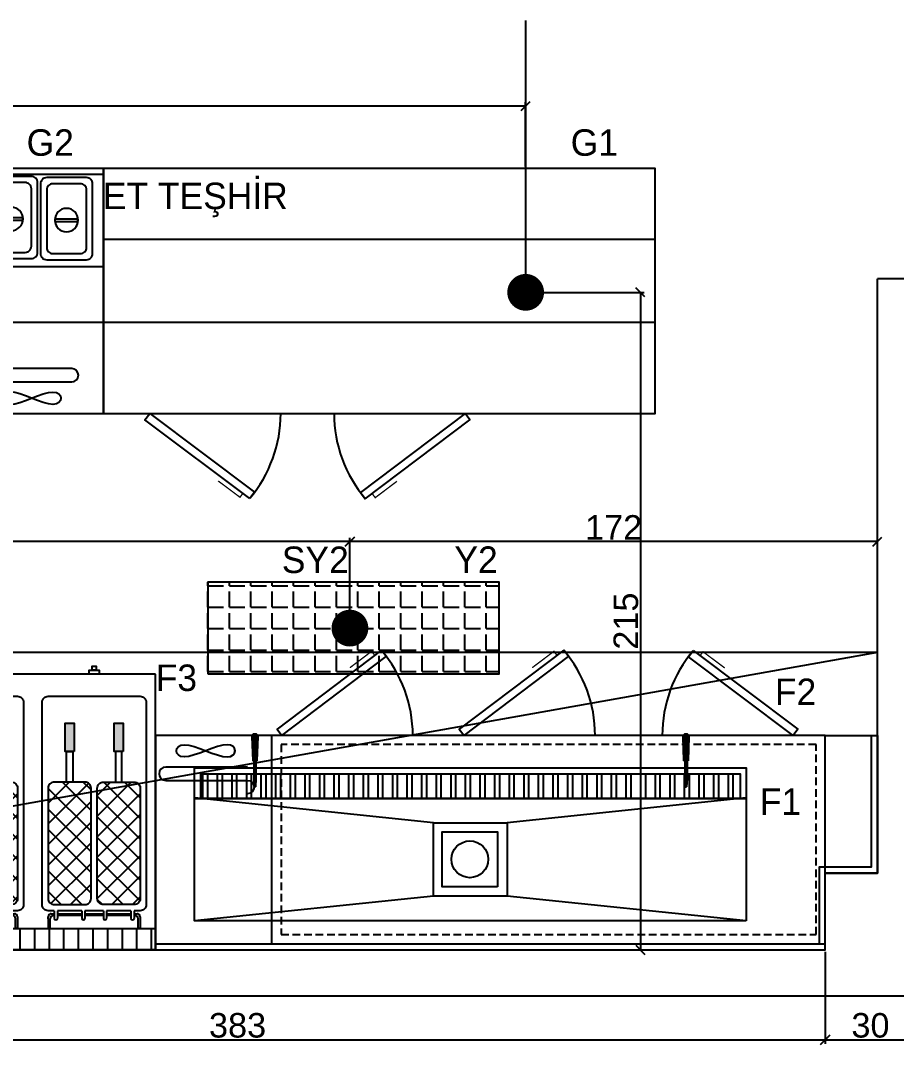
# Model space of a CAD drawing. Header units: millimetres. Extents: x 63882 to 85892, y -58394 to -53173.
# Drawn here: x 73948.5 to 74234.3, y -55404.8 to -55070.7 of the extents above; entities that cross this region are included whole.
import ezdxf
from ezdxf.enums import TextEntityAlignment as Align

# ---------------------------------------------------------------- set-up
doc = ezdxf.new("R2010")
doc.units = ezdxf.units.MM
doc.header["$LTSCALE"] = 5
doc.linetypes.add('DASHED', pattern=[0.75, 0.5, -0.25])
for name, color, linetype in [('002 Çizgi', 7, 'Continuous'), ('S2000-002 Çizgi', 7, 'Continuous'), ('SIH', 4, 'Continuous'), ('SU', 152, 'Continuous')]:
    doc.layers.add(name, color=color, linetype=linetype)
doc.styles.get("Standard").update_dxf_attribs({"font": 'arial.ttf'})
doc.styles.add('TAKSİM', font='GOTHIC.TTF', dxfattribs={"height": 20})
doc.dimstyles.new('OLCU50', dxfattribs={"dimtxt": 8, "dimasz": 3, "dimexe": 1.25, "dimexo": 0.625, "dimtad": 1, "dimdec": 0, "dimtxsty": 'Standard', "dimblk": 'OBLIQUE', "dimcen": 2.5, "dimclrd": 256, "dimclre": 251, "dimclrt": 25, "dimadec": 0, "dimazin": 0, "dimtfac": 1, "dimtdec": 0, "dimtmove": 0, "dimatfit": 3, "dimldrblk": 'OBLIQUE', "dimfxl": 1, "dimarcsym": 0})
pattern_1 = [(45, (-3503.4763, -4976.5224), (-3.367596, 3.367596), []), (135, (-3503.4763, -4976.5224), (-3.367596, -3.367596), [])]
pattern_2 = [(45, (-3543.4763, -4976.5224), (-3.367596, 3.367596), []), (135, (-3543.4763, -4976.5224), (-3.367596, -3.367596), [])]

# ---------------------------------------------------------------- blocks, each defined once
blk = doc.blocks.new('A$C3BAA747B')
at = {"layer": 'S2000-002 Çizgi'}
h = blk.add_hatch(dxfattribs=at)
h.set_pattern_fill('ANSI32', color=256, scale=0.5, angle=45, style=0)
h.set_pattern_definition([(90, (-7467.904, -3208.932), (-4.7625, 9e-16), []), (90, (-7466.3166, -3207.3445), (-4.7625, 9e-16), [])])
h.paths.add_polyline_path([(12.05, 20.99), (12.05, 12.99), (188, 12.99), (188, 20.99)])
h = blk.add_hatch(dxfattribs=at)
h.set_pattern_fill('ANSI32', color=256, style=0)
h.set_pattern_definition([(135, (4290.5826, -7757.06716), (0.265165043, 0.265165043), []), (135, (4290.40583, -7757.06716), (0.265165043, 0.265165043), [])])
h.paths.add_polyline_path([(28.98, 7.9), (30.36, 7.9), (30.39, 6.9), (28.95, 6.9)])
h.paths.add_polyline_path([(29.01, 8.72), (29.32, 8.72), (29.32, 14.52), (29.41, 15.9), (29.93, 15.9), (30.02, 14.52), (30.02, 8.72), (30.33, 8.72), (30.36, 7.9), (28.98, 7.9)])
h.paths.add_polyline_path([(28.88, 4.9), (30.46, 4.9), (30.6, 0.76, -0.437405), (29.9, 0), (29.44, 0, -0.437405), (28.74, 0.76)])
h.paths.add_polyline_path([(28.95, 6.9), (30.39, 6.9), (30.46, 4.9), (28.88, 4.9)])
h.paths.add_polyline_path([(29.48, 17.19), (29.86, 17.19), (29.93, 15.9), (29.41, 15.9)])
h = blk.add_hatch(dxfattribs=at)
h.set_pattern_fill('ANSI32', color=256, style=0)
h.set_pattern_definition([(45, (-4090.58263, -7757.06716), (-0.265165043, 0.265165043), []), (45, (-4090.40585, -7757.06716), (-0.265165043, 0.265165043), [])])
h.paths.add_polyline_path([(171.02, 7.9), (169.64, 7.9), (169.61, 6.9), (171.05, 6.9)])
h.paths.add_polyline_path([(170.99, 8.72), (170.68, 8.72), (170.68, 14.52), (170.59, 15.9), (170.07, 15.9), (169.98, 14.52), (169.98, 8.72), (169.67, 8.72), (169.64, 7.9), (171.02, 7.9)])
h.paths.add_polyline_path([(171.12, 4.9), (169.54, 4.9), (169.4, 0.76, 0.437405), (170.1, 0), (170.56, 0, 0.437405), (171.26, 0.76)])
h.paths.add_polyline_path([(171.05, 6.9), (169.61, 6.9), (169.54, 4.9), (171.12, 4.9)])
h.paths.add_polyline_path([(170.52, 17.19), (170.14, 17.19), (170.07, 15.9), (170.59, 15.9)])
for p, q in [((10, 60.99), (88, 52.93)), ((112, 52.93), (190, 60.99)), ((10, 20.86), (88, 28.93)), ((112, 28.93), (190, 20.86)), ((29.32, 14.52), (29.48, 17.19)), ((29.85, 17.19), (29.48, 17.19)), ((29.49, 17.19), (29.86, 17.19)), ((30.02, 14.52), (29.86, 17.19)), ((169.98, 14.52), (170.14, 17.19)), ((170.51, 17.19), (170.14, 17.19)), ((170.15, 17.19), (170.52, 17.19)), ((170.68, 14.52), (170.52, 17.19)), ((29.32, 8.72), (29.32, 14.52)), ((30.02, 8.72), (30.02, 14.52)), ((169.98, 8.72), (169.98, 14.52)), ((170.68, 8.72), (170.68, 14.52)), ((28.74, 0.76), (29.01, 8.72)), ((29.01, 8.72), (29.32, 8.72)), ((30.02, 8.72), (30.33, 8.72)), ((30.33, 8.72), (30.02, 8.72)), ((30.33, 8.72), (30.6, 0.76)), ((30.6, 0.76), (30.33, 8.72)), ((169.4, 0.76), (169.67, 8.72)), ((169.67, 8.72), (169.4, 0.76)), ((169.67, 8.72), (169.98, 8.72)), ((169.98, 8.72), (169.67, 8.72)), ((170.99, 8.72), (170.68, 8.72)), ((171.26, 0.76), (170.99, 8.72)), ((29.9, 0), (29.44, 0)), ((29.44, 0), (29.9, 0)), ((170.56, 0), (170.1, 0)), ((170.1, 0), (170.56, 0))]:
    blk.add_line(p, q, dxfattribs=at)
for points in [[(10, 60.99), (190, 60.99), (190, 10.99), (10, 10.99)], [(10, 60.99), (190, 60.99), (190, 20.99), (10, 20.99)], [(88, 52.93), (112, 52.93), (112, 28.93), (88, 28.93)], [(91.17, 49.87), (109.17, 49.87), (109.17, 31.87), (91.17, 31.87)], [(12.05, 20.99), (188, 20.99), (188, 12.99), (12.05, 12.99)]]:
    blk.add_lwpolyline(points, close=True, dxfattribs=at)
blk.add_circle((100.17, 40.87), 6, dxfattribs=at)
for centre, start, end in [((29.44, 0.71), 175.5008, 270), ((29.9, 0.71), 270, 4.4992), ((29.9, 0.71), 270, 4.4992), ((170.1, 0.71), 175.5008, 270), ((170.1, 0.71), 175.5008, 270), ((170.56, 0.71), 270, 4.4992)]:
    blk.add_arc(centre, 0.706, start, end, dxfattribs=at)
blk = doc.blocks.new('A$C01E77913')
at = {"layer": 'S2000-002 Çizgi'}
for points in [[(2, 26.8), (15, 26.8, -0.414214), (17, 24.8), (17, 2, -0.414214), (15, 0), (2, 0, -0.414214), (0, 2), (0, 24.8, -0.414214)], [(4, 24.8), (13, 24.8, -0.414214), (15, 22.8), (15, 4, -0.414214), (13, 2), (4, 2, -0.414214), (2, 4), (2, 22.8, -0.414214)]]:
    blk.add_lwpolyline(points, format="xyb", close=True, dxfattribs=at)
blk.add_lwpolyline([(4.71, 14.27), (12.21, 14.27), (12.21, 13.52), (4.71, 13.52)], close=True, dxfattribs=at)
blk.add_circle((8.46, 13.87), 3.82, dxfattribs=at)
blk = doc.blocks.new('A$C5A5326B7')
at = {"layer": '002 Çizgi', "color": 7}
blk.add_line((188, 105.82), (0, 105.82), dxfattribs=at)
for points in [[(188, 27.82), (188, 107.82), (0, 107.82), (0, 27.82)], [(0, 75.82), (188.01, 75.82), (188.01, 107.82), (0, 107.82)], [(171.56, 30.84), (170.1, 31.01), (168.4, 31.47), (166.54, 32.11), (164.59, 32.84), (162.64, 33.58), (160.78, 34.22), (159.07, 34.67), (157.62, 34.85), (156.47, 34.67), (155.66, 34.22), (155.17, 33.58), (155, 32.84), (155.17, 32.11), (155.66, 31.47), (156.47, 31.01), (157.62, 30.84), (159.07, 31.01), (160.78, 31.47), (162.64, 32.11), (164.59, 32.84), (166.54, 33.58), (168.4, 34.22), (170.1, 34.67), (171.56, 34.85), (172.7, 34.67), (173.52, 34.22), (174.01, 33.58), (174.17, 32.84), (174.01, 32.11), (173.52, 31.47), (172.7, 31.01)], [(36.69, 0.15), (2.46, 25.76), (4, 27.82), (38.23, 2.2)], [(62.06, 0), (96.17, 25.77), (94.62, 27.82), (60.51, 2.05)], [(108.04, 0), (142.15, 25.77), (140.6, 27.82), (106.49, 2.05)]]:
    blk.add_lwpolyline(points, close=True, dxfattribs=at)
blk.add_lwpolyline([(143, 105.82), (143, 27.82)], dxfattribs=at)
at = {"layer": '002 Çizgi', "color": 7, "linetype": 'DASHED'}
blk.add_lwpolyline([(140, 102.82), (3, 102.82), (3, 30.82), (140, 30.82)], close=True, dxfattribs=at)
at = {"layer": '002 Çizgi', "color": 7}
for points in [[(177.67, 42.5), (151, 42.5, -1), (151, 46.84)], [(151, 38.15), (177.67, 38.15, 1), (177.67, 42.5)]]:
    blk.add_lwpolyline(points, format="xyb", dxfattribs=at)
at = {"layer": '002 Çizgi', "color": 7, "const_width": 0.427}
for points in [[(34.44, 1.84), (33.45, 0.51), (27.79, 4.74), (26.35, 5.83)], [(64.3, 1.7), (65.3, 0.38), (70.93, 4.63), (72.38, 5.72)], [(110.28, 1.7), (111.28, 0.38), (116.91, 4.63), (118.36, 5.72)]]:
    blk.add_lwpolyline(points, dxfattribs=at)
at = {"layer": '002 Çizgi', "color": 7}
for centre, start, end in [((4, 27.82), 319.755, 0), ((94.62, 27.82), 180, 220.5092), ((140.6, 27.82), 180, 220.5092)]:
    blk.add_arc(centre, 42.75, start, end, dxfattribs=at)
at = {"layer": '002 Çizgi', "color": 7, "xscale": -1, "rotation": 180}
for p in [(5.51, 105.21), (23.51, 105.21), (41.51, 105.21), (59.51, 105.21), (77.51, 105.21), (95.51, 105.21), (113.51, 105.21), (131.51, 105.21), (149.51, 105.21), (167.51, 104.82)]:
    blk.add_blockref('A$C01E77913', p, dxfattribs=at)
blk = doc.blocks.new('A$C091517BC')
at = {"layer": 'S2000-002 Çizgi'}
blk.add_line((0, 2), (218.5, 2), dxfattribs=at)
for points in [[(73.77, 97.82), (39.66, 72.05), (41.2, 70), (75.31, 95.77)], [(133.24, 97.82), (99.13, 72.05), (100.68, 70), (134.79, 95.77)], [(175.38, 97.67), (209.61, 72.05), (208.07, 70), (173.84, 95.61)], [(0, 70), (0, 0), (218.5, 0), (218.5, 70)], [(9.44, 66.97), (10.9, 66.8), (12.6, 66.35), (14.46, 65.71), (16.41, 64.97), (18.36, 64.24), (20.22, 63.6), (21.93, 63.14), (23.38, 62.97), (24.53, 63.14), (25.34, 63.6), (25.83, 64.24), (26, 64.97), (25.83, 65.71), (25.34, 66.35), (24.53, 66.8), (23.38, 66.97), (21.93, 66.8), (20.22, 66.35), (18.36, 65.71), (16.41, 64.97), (14.46, 64.24), (12.6, 63.6), (10.9, 63.14), (9.44, 62.97), (8.3, 63.14), (7.48, 63.6), (6.99, 64.24), (6.83, 64.97), (6.99, 65.71), (7.48, 66.35), (8.3, 66.8)]]:
    blk.add_lwpolyline(points, close=True, dxfattribs=at)
at = {"layer": 'S2000-002 Çizgi', "const_width": 0.428}
for points in [[(71.52, 96.12), (70.53, 97.44), (64.89, 93.18), (63.45, 92.09)], [(131, 96.12), (130, 97.44), (124.36, 93.18), (122.92, 92.09)], [(177.63, 95.98), (178.62, 97.3), (184.28, 93.07), (185.72, 91.99)]]:
    blk.add_lwpolyline(points, dxfattribs=at)
at = {"layer": 'S2000-002 Çizgi'}
blk.add_lwpolyline([(38, 2), (38, 70)], dxfattribs=at)
at = {"layer": 'S2000-002 Çizgi', "linetype": 'DASHED'}
blk.add_lwpolyline([(41, 5), (215.5, 5), (215.5, 67), (41, 67)], close=True, dxfattribs=at)
at = {"layer": 'S2000-002 Çizgi'}
for points in [[(30, 59.66), (3.33, 59.66, 1), (3.33, 55.32)], [(3.33, 55.32), (30, 55.32, -1), (30, 50.97)]]:
    blk.add_lwpolyline(points, format="xyb", dxfattribs=at)
for centre, start, end in [((41.2, 70), 0, 40.5092), ((100.68, 70), 0, 40.5092), ((208.07, 70), 139.755, 180)]:
    blk.add_arc(centre, 42.75, start, end, dxfattribs=at)
blk = doc.blocks.new('A$C537127FE')
at = {"layer": 'S2000-002 Çizgi'}
h = blk.add_hatch(dxfattribs=at)
h.set_pattern_fill('ANSI31', color=256, scale=1.5, angle=45, style=0)
h.set_pattern_definition([(90, (-3458.603, -4973.7387), (-4.7625, 9e-16), [])])
h.paths.add_polyline_path([(0, 92.62), (0, 85.62), (80, 85.62), (80, 92.62)])
h = blk.add_hatch(color=256, dxfattribs=at)
h.paths.add_polyline_path([(35, 81.8), (35, 82.44), (35, 85.62), (34.36, 85.62), (34.36, 82.44, -0.414214), (33.36, 81.44), (33, 81.44), (33, 80.8), (34, 80.8, 0.414214)])
h.paths.add_polyline_path([(32, 81.44), (24, 81.44), (24, 80.8), (32, 80.8)])
h.paths.add_polyline_path([(23, 81.44), (17, 81.44), (17, 80.8), (23, 80.8)])
h.paths.add_polyline_path([(16, 81.44), (8, 81.44), (8, 80.8), (16, 80.8)])
h.paths.add_polyline_path([(5.64, 82.44), (5.64, 85.62), (5, 85.62), (5, 81.8, 0.414214), (6, 80.8), (6.64, 80.8), (7, 80.8), (7, 81.44), (6.64, 81.44, -0.414214)])
h = blk.add_hatch(color=256, dxfattribs=at)
h.paths.add_polyline_path([(75, 81.8), (75, 82.44), (75, 85.62), (74.36, 85.62), (74.36, 82.44, -0.414214), (73.36, 81.44), (73, 81.44), (73, 80.8), (74, 80.8, 0.414214)])
h.paths.add_polyline_path([(72, 81.44), (64, 81.44), (64, 80.8), (72, 80.8)])
h.paths.add_polyline_path([(63, 81.44), (57, 81.44), (57, 80.8), (63, 80.8)])
h.paths.add_polyline_path([(56, 81.44), (48, 81.44), (48, 80.8), (56, 80.8)])
h.paths.add_polyline_path([(45.64, 82.44), (45.64, 85.62), (45, 85.62), (45, 81.8, 0.414214), (46, 80.8), (46.64, 80.8), (47, 80.8), (47, 81.44), (46.64, 81.44, -0.414214)])
h = blk.add_hatch(dxfattribs=at)
h.set_pattern_fill('ANSI37', color=256, scale=1.5, style=0)
h.set_pattern_definition(pattern_2)
h.paths.add_polyline_path([(19, 75.84, 0.414214), (17, 77.84), (7, 77.84, 0.414214), (5, 75.84), (5, 39.84, 0.414214), (7, 37.84), (17, 37.84, 0.414214), (19, 39.84)])
h = blk.add_hatch(dxfattribs=at)
h.set_pattern_fill('ANSI37', color=256, scale=1.5, style=0)
h.set_pattern_definition(pattern_2)
h.paths.add_polyline_path([(35, 75.84, 0.414214), (33, 77.84), (23, 77.84, 0.414214), (21, 75.84), (21, 39.84, 0.414214), (23, 37.84), (33, 37.84, 0.414214), (35, 39.84)])
h = blk.add_hatch(dxfattribs=at)
h.set_pattern_fill('ANSI37', color=256, scale=1.5, style=0)
h.set_pattern_definition(pattern_1)
h.paths.add_polyline_path([(59, 75.84, 0.414214), (57, 77.84), (47, 77.84, 0.414214), (45, 75.84), (45, 39.84, 0.414214), (47, 37.84), (57, 37.84, 0.414214), (59, 39.84)])
h = blk.add_hatch(dxfattribs=at)
h.set_pattern_fill('ANSI37', color=256, scale=1.5, style=0)
h.set_pattern_definition(pattern_1)
h.paths.add_polyline_path([(75, 75.84, 0.414214), (73, 77.84), (63, 77.84, 0.414214), (61, 75.84), (61, 39.84, 0.414214), (63, 37.84), (73, 37.84, 0.414214), (75, 39.84)])
for points in [[(10.49, 27.84), (13.51, 27.84), (13.51, 18.68), (10.49, 18.68)], [(26.49, 27.84), (29.51, 27.84), (29.51, 18.68), (26.49, 18.68)], [(50.49, 27.84), (53.51, 27.84), (53.51, 18.68), (50.49, 18.68)], [(66.49, 27.84), (69.51, 27.84), (69.51, 18.68), (66.49, 18.68)]]:
    blk.add_hatch(color=256, dxfattribs=at).paths.add_polyline_path(points)
for p, q in [((5, 81.8), (5, 85.62)), ((5, 85.62), (5.64, 85.62)), ((5.64, 85.62), (5.64, 82.44)), ((34.36, 85.62), (34.36, 82.44)), ((35, 85.62), (34.36, 85.62)), ((35, 82.44), (35, 85.62)), ((45, 85.62), (45.64, 85.62)), ((45, 81.8), (45, 85.62)), ((45.64, 85.62), (45.64, 82.44)), ((75, 85.62), (74.36, 85.62)), ((74.36, 85.62), (74.36, 82.44)), ((75, 82.44), (75, 85.62)), ((6.64, 80.8), (6, 80.8)), ((6.64, 81.44), (7, 81.44)), ((7, 80.8), (6.64, 80.8)), ((7, 79.84), (7, 82.32)), ((8, 79.84), (8, 82.32)), ((8, 81.44), (16, 81.44)), ((16, 80.8), (8, 80.8)), ((16, 79.84), (16, 82.32)), ((17, 79.84), (17, 82.32)), ((17, 81.44), (23, 81.44)), ((23, 80.8), (17, 80.8)), ((23, 79.84), (23, 82.32)), ((24, 79.84), (24, 82.32)), ((24, 81.44), (32, 81.44)), ((32, 80.8), (24, 80.8)), ((32, 79.84), (32, 82.32)), ((33, 79.84), (33, 82.32)), ((33, 81.44), (33.36, 81.44)), ((34, 80.8), (33, 80.8)), ((35, 82.44), (35, 81.8)), ((46.64, 80.8), (46, 80.8)), ((46.64, 81.44), (47, 81.44)), ((47, 80.8), (46.64, 80.8)), ((47, 79.84), (47, 82.32)), ((48, 79.84), (48, 82.32)), ((48, 81.44), (56, 81.44)), ((56, 80.8), (48, 80.8)), ((56, 79.84), (56, 82.32)), ((57, 79.84), (57, 82.32)), ((57, 81.44), (63, 81.44)), ((63, 80.8), (57, 80.8)), ((63, 79.84), (63, 82.32)), ((64, 79.84), (64, 82.32)), ((64, 81.44), (72, 81.44)), ((72, 80.8), (64, 80.8)), ((72, 79.84), (72, 82.32)), ((73, 79.84), (73, 82.32)), ((73, 81.44), (73.36, 81.44)), ((74, 80.8), (73, 80.8)), ((75, 82.44), (75, 81.8))]:
    blk.add_line(p, q, dxfattribs=at)
for points in [[(0, 2.62), (80, 2.62), (80, 92.62), (0, 92.62)], [(0, 92.62), (80, 92.62), (80, 85.62), (0, 85.62)], [(11, 37.84), (11, 27.84), (13, 27.84), (13, 37.84)], [(29, 37.84), (29, 27.84), (27, 27.84), (27, 37.84)], [(51, 37.84), (51, 27.84), (53, 27.84), (53, 37.84)], [(69, 37.84), (69, 27.84), (67, 27.84), (67, 37.84)], [(10.49, 27.84), (13.51, 27.84), (13.51, 18.68), (10.49, 18.68)], [(26.49, 27.84), (29.51, 27.84), (29.51, 18.68), (26.49, 18.68)], [(50.49, 27.84), (53.51, 27.84), (53.51, 18.68), (50.49, 18.68)], [(66.49, 27.84), (69.51, 27.84), (69.51, 18.68), (66.49, 18.68)], [(18.36, 2.62), (21.64, 2.62), (21.64, 1.31), (18.36, 1.31)], [(19.34, 1.31), (20.66, 1.31), (20.66, 0), (19.34, 0)], [(58.36, 2.62), (61.64, 2.62), (61.64, 1.31), (58.36, 1.31)], [(59.34, 1.31), (60.66, 1.31), (60.66, 0), (59.34, 0)]]:
    blk.add_lwpolyline(points, close=True, dxfattribs=at)
for points in [[(35, 9.84), (5, 9.84, -0.414214), (3, 11.84), (3, 77.84, -0.414214), (5, 79.84), (7, 79.84)], [(33, 79.84), (35, 79.84, -0.414214), (37, 77.84), (37, 11.84, -0.414214), (35, 9.84), (29, 9.84)], [(69, 9.84), (45, 9.84, -0.414214), (43, 11.84), (43, 77.84, -0.414214), (45, 79.84), (47, 79.84)], [(73, 79.84), (75, 79.84, -0.414214), (77, 77.84), (77, 11.84, -0.414214), (75, 9.84), (69, 9.84)]]:
    blk.add_lwpolyline(points, format="xyb", dxfattribs=at)
for points in [[(7, 77.84), (17, 77.84, -0.414214), (19, 75.84), (19, 39.84, -0.414214), (17, 37.84), (7, 37.84, -0.414214), (5, 39.84), (5, 75.84, -0.414214)], [(33, 77.84), (23, 77.84, 0.414214), (21, 75.84), (21, 39.84, 0.414214), (23, 37.84), (33, 37.84, 0.414214), (35, 39.84), (35, 75.84, 0.414214)], [(47, 77.84), (57, 77.84, -0.414214), (59, 75.84), (59, 39.84, -0.414214), (57, 37.84), (47, 37.84, -0.414214), (45, 39.84), (45, 75.84, -0.414214)], [(73, 77.84), (63, 77.84, 0.414214), (61, 75.84), (61, 39.84, 0.414214), (63, 37.84), (73, 37.84, 0.414214), (75, 39.84), (75, 75.84, 0.414214)]]:
    blk.add_lwpolyline(points, format="xyb", close=True, dxfattribs=at)
for points in [[(8, 79.84), (16, 79.84)], [(17, 79.84), (23, 79.84)], [(24, 79.84), (32, 79.84)], [(48, 79.84), (56, 79.84)], [(57, 79.84), (63, 79.84)], [(64, 79.84), (72, 79.84)]]:
    blk.add_lwpolyline(points, dxfattribs=at)
for centre, radius, start, end in [((6, 81.8), 1, 180, 270), ((6.64, 82.44), 1, 180, 270), ((7.5, 82.32), 0.5, 0, 180), ((16.5, 82.32), 0.5, 0, 180), ((23.5, 82.32), 0.5, 0, 180), ((32.5, 82.32), 0.5, 0, 180), ((33.36, 82.44), 1, 270, 0), ((34, 81.8), 1, 270, 0), ((46, 81.8), 1, 180, 270), ((46.64, 82.44), 1, 180, 270), ((47.5, 82.32), 0.5, 0, 180), ((56.5, 82.32), 0.5, 0, 180), ((63.5, 82.32), 0.5, 0, 180), ((72.5, 82.32), 0.5, 0, 180), ((73.36, 82.44), 1, 270, 0), ((74, 81.8), 1, 270, 0)]:
    blk.add_arc(centre, radius, start, end, dxfattribs=at)
blk = doc.blocks.new('A$C7E7D3E18')
at = {"layer": 'SIH', "linetype": 'Continuous', "const_width": 6}
blk.add_lwpolyline([(3, 6, 1), (9, 6, 1)], format="xyb", close=True, dxfattribs=at)
blk = doc.blocks.new('_Oblique')
at = {"color": 0, "linetype": 'ByBlock', "lineweight": -2}
blk.add_line((-0.5, -0.5), (0.5, 0.5), dxfattribs=at)
blk = doc.blocks.new('*D144')
at = {"color": 251, "lineweight": -2, "ltscale": 5, "transparency": 16777216}
for p, q in [((74211, -55374.57), (74211, -55404.57)), ((73827.55, -55389.57), (73827.55, -55404.57))]:
    blk.add_line(p, q, dxfattribs=at)
at = {"lineweight": -2, "ltscale": 5, "transparency": 16777216}
blk.add_line((73827.55, -55403.32), (74211, -55403.32), dxfattribs=at)
at = {"layer": 'Defpoints', "color": 0, "ltscale": 5, "transparency": 16777216}
for p in [(74211, -55373.95), (73827.55, -55388.95), (74211, -55403.32)]:
    blk.add_point(p, dxfattribs=at)
at = {"lineweight": -2, "ltscale": 5, "transparency": 16777216, "xscale": 3, "yscale": 3, "zscale": 3, "rotation": 180}
blk.add_blockref('_Oblique', (73827.55, -55403.32), dxfattribs=at)
at = {"lineweight": -2, "ltscale": 5, "transparency": 16777216, "xscale": 3, "yscale": 3, "zscale": 3}
blk.add_blockref('_Oblique', (74211, -55403.32), dxfattribs=at)
at = {"color": 25, "ltscale": 5, "transparency": 16777216, "insert": (74019.28, -55398.61), "char_height": 8, "attachment_point": 5}
blk.add_mtext('383', dxfattribs=at)
blk = doc.blocks.new('*D145')
at = {"color": 251, "lineweight": -2, "ltscale": 5, "transparency": 16777216}
for p, q in [((74211, -55374.57), (74211, -55404.57)), ((74240.5, -55375.2), (74240.5, -55404.57))]:
    blk.add_line(p, q, dxfattribs=at)
at = {"lineweight": -2, "ltscale": 5, "transparency": 16777216}
blk.add_line((74211, -55403.32), (74240.5, -55403.32), dxfattribs=at)
at = {"layer": 'Defpoints', "color": 0, "ltscale": 5, "transparency": 16777216}
for p in [(74211, -55373.95), (74240.5, -55374.57), (74240.5, -55403.32)]:
    blk.add_point(p, dxfattribs=at)
at = {"lineweight": -2, "ltscale": 5, "transparency": 16777216, "xscale": 3, "yscale": 3, "zscale": 3, "rotation": 180}
blk.add_blockref('_Oblique', (74211, -55403.32), dxfattribs=at)
at = {"lineweight": -2, "ltscale": 5, "transparency": 16777216, "xscale": 3, "yscale": 3, "zscale": 3}
blk.add_blockref('_Oblique', (74240.5, -55403.32), dxfattribs=at)
at = {"color": 25, "ltscale": 5, "transparency": 16777216, "insert": (74225.75, -55398.61), "char_height": 8, "attachment_point": 5}
blk.add_mtext('30', dxfattribs=at)
blk = doc.blocks.new('*D159')
at = {"color": 251, "lineweight": -2, "ltscale": 5, "transparency": 16777216}
for p, q in [((74055.94, -55268.32), (74055.94, -55239.48)), ((74228, -55268.32), (74228, -55239.48))]:
    blk.add_line(p, q, dxfattribs=at)
at = {"lineweight": -2, "ltscale": 5, "transparency": 16777216}
blk.add_line((74228, -55240.73), (74055.94, -55240.73), dxfattribs=at)
at = {"layer": 'Defpoints', "color": 0, "ltscale": 5, "transparency": 16777216}
for p in [(74055.94, -55240.73), (74055.94, -55268.95), (74228, -55268.95)]:
    blk.add_point(p, dxfattribs=at)
at = {"lineweight": -2, "ltscale": 5, "transparency": 16777216, "xscale": 3, "yscale": 3, "zscale": 3, "rotation": 180}
blk.add_blockref('_Oblique', (74055.94, -55240.73), dxfattribs=at)
at = {"lineweight": -2, "ltscale": 5, "transparency": 16777216, "xscale": 3, "yscale": 3, "zscale": 3}
blk.add_blockref('_Oblique', (74228, -55240.73), dxfattribs=at)
at = {"color": 25, "ltscale": 5, "transparency": 16777216, "insert": (74141.97, -55236.09), "char_height": 8, "attachment_point": 5}
blk.add_mtext('172', dxfattribs=at)
blk = doc.blocks.new('*D160')
at = {"color": 251, "lineweight": -2, "ltscale": 5, "transparency": 16777216}
for p, q in [((73808.16, -55268.11), (73808.16, -55239.48)), ((74055.94, -55268.32), (74055.94, -55239.48))]:
    blk.add_line(p, q, dxfattribs=at)
at = {"lineweight": -2, "ltscale": 5, "transparency": 16777216}
blk.add_line((74055.94, -55240.73), (73808.16, -55240.73), dxfattribs=at)
at = {"layer": 'Defpoints', "color": 0, "ltscale": 5, "transparency": 16777216}
for p in [(73808.16, -55240.73), (73808.16, -55268.73), (74055.94, -55268.95)]:
    blk.add_point(p, dxfattribs=at)
at = {"lineweight": -2, "ltscale": 5, "transparency": 16777216, "xscale": 3, "yscale": 3, "zscale": 3, "rotation": 180}
blk.add_blockref('_Oblique', (73808.16, -55240.73), dxfattribs=at)
at = {"lineweight": -2, "ltscale": 5, "transparency": 16777216, "xscale": 3, "yscale": 3, "zscale": 3}
blk.add_blockref('_Oblique', (74055.94, -55240.73), dxfattribs=at)
at = {"color": 25, "ltscale": 5, "transparency": 16777216, "insert": (73932.05, -55236.02), "char_height": 8, "attachment_point": 5}
blk.add_mtext('248', dxfattribs=at)
blk = doc.blocks.new('*D169')
at = {"color": 251, "lineweight": -2, "ltscale": 5, "transparency": 16777216}
for p, q in [((73682.5, -55118.32), (73682.5, -55097.34)), ((74113.27, -55118.32), (74113.27, -55097.34))]:
    blk.add_line(p, q, dxfattribs=at)
at = {"lineweight": -2, "ltscale": 5, "transparency": 16777216}
blk.add_line((74113.27, -55098.59), (73682.5, -55098.59), dxfattribs=at)
at = {"layer": 'Defpoints', "color": 0, "ltscale": 5, "transparency": 16777216}
for p in [(73682.5, -55098.59), (73682.5, -55118.95), (74113.27, -55118.95)]:
    blk.add_point(p, dxfattribs=at)
at = {"lineweight": -2, "ltscale": 5, "transparency": 16777216, "xscale": 3, "yscale": 3, "zscale": 3, "rotation": 180}
blk.add_blockref('_Oblique', (73682.5, -55098.59), dxfattribs=at)
at = {"lineweight": -2, "ltscale": 5, "transparency": 16777216, "xscale": 3, "yscale": 3, "zscale": 3}
blk.add_blockref('_Oblique', (74113.27, -55098.59), dxfattribs=at)
at = {"color": 25, "ltscale": 5, "transparency": 16777216, "insert": (73897.89, -55093.87), "char_height": 8, "attachment_point": 5}
blk.add_mtext('431', dxfattribs=at)
blk = doc.blocks.new('*D174')
at = {"color": 251, "lineweight": -2, "ltscale": 5, "transparency": 16777216}
for p, q in [((74116.9, -55159.39), (74151.95, -55159.39)), ((74121.38, -55373.95), (74151.95, -55373.95))]:
    blk.add_line(p, q, dxfattribs=at)
at = {"lineweight": -2, "ltscale": 5, "transparency": 16777216}
blk.add_line((74150.7, -55159.39), (74150.7, -55373.95), dxfattribs=at)
at = {"layer": 'Defpoints', "color": 0, "ltscale": 5, "transparency": 16777216}
for p in [(74116.27, -55159.39), (74120.75, -55373.95), (74150.7, -55373.95)]:
    blk.add_point(p, dxfattribs=at)
at = {"lineweight": -2, "ltscale": 5, "transparency": 16777216, "xscale": 3, "yscale": 3, "zscale": 3}
for p, rotation in [((74150.7, -55159.39), 90), ((74150.7, -55373.95), 270)]:
    blk.add_blockref('_Oblique', p, dxfattribs=dict(at, rotation=rotation))
at = {"color": 25, "ltscale": 5, "transparency": 16777216, "insert": (74145.99, -55266.67), "char_height": 8, "attachment_point": 5, "rotation": 90}
blk.add_mtext('215', dxfattribs=at)

msp = doc.modelspace()

# ---------------------------------------------------------------- hatches: boundary and pattern name
h = msp.add_hatch()
h.set_pattern_fill('ANGLE', color=256)
h.set_pattern_definition([(0, (9300.588, -4131.925), (0, 6.985), [5.08, -1.905]), (90, (9300.588, -4131.925), (-6.985, 4e-16), [5.08, -1.905])])
h.paths.add_polyline_path([(74104.58, -55283.91), (74104.58, -55253.91), (74009.58, -55253.91), (74009.58, -55283.91)])

# ---------------------------------------------------------------- linework, layer by layer
for p, q in [((74155.51, -55142.14), (73975.51, -55142.14)), ((74228, -55348.95), (74228, -55155)), ((74240.5, -55155), (74228, -55155)), ((73682.5, -55169.07), (74155.5, -55169.07)), ((74228, -55276.95), (73682.5, -55373.95)), ((74211, -55373.95), (74211, -55348.95)), ((74211, -55348.95), (74228, -55348.95)), ((73682.5, -55373.95), (74211, -55373.95)), ((73252.57, -55388.95), (74710.5, -55388.95))]:
    msp.add_line(p, q)
for points in [[(73975.5, -55198.95), (74155.5, -55198.95), (74155.5, -55118.95), (73975.5, -55118.95)], [(74009.58, -55283.91), (74104.58, -55283.91), (74104.58, -55253.91), (74009.58, -55253.91)], [(74209, -55371.95), (74211, -55371.95), (74211, -55346.95), (74209, -55346.95)]]:
    msp.add_lwpolyline(points, close=True)
for points in [[(74228, -55348.95), (74228, -55276.95), (73682.5, -55276.95), (73682.5, -55373.95), (74211, -55373.95)], [(74211, -55303.95), (74228, -55303.95), (74228, -55348.95), (74211, -55348.95)], [(74226, -55303.95), (74226, -55346.95), (74211, -55346.95)]]:
    msp.add_lwpolyline(points)
at = {"layer": '002 Çizgi', "color": 7}
for points in [[(74023.31, -55226.61), (73989.08, -55201), (73990.62, -55198.95), (74024.85, -55224.56)], [(74060.96, -55226.77), (74095.07, -55201), (74093.52, -55198.95), (74059.41, -55224.72)]]:
    msp.add_lwpolyline(points, close=True, dxfattribs=at)
at = {"layer": '002 Çizgi', "color": 7, "const_width": 0.427}
for points in [[(74021.06, -55224.93), (74020.07, -55226.25), (74014.42, -55222.02), (74012.97, -55220.94)], [(74063.2, -55225.07), (74064.2, -55226.39), (74069.83, -55222.13), (74071.27, -55221.04)]]:
    msp.add_lwpolyline(points, dxfattribs=at)
at = {"layer": '002 Çizgi', "color": 7}
for centre, start, end in [((73990.62, -55198.95), 319.755, 0), ((74093.52, -55198.95), 180, 220.5092)]:
    msp.add_arc(centre, 42.75, start, end, dxfattribs=at)
at = {"layer": 'SU'}
msp.add_line((74113.27, -55070.68), (74113.27, -55159.39), dxfattribs=at)

# ---------------------------------------------------------------- block references
for name, p in [('A$C5A5326B7', (73787.5, -55226.77)), ('A$C7E7D3E18', (74107.27, -55165.39)), ('A$C091517BC', (73992.5, -55373.95))]:
    msp.add_blockref(name, p)
at = {"extrusion": (0, 0, -1), "zscale": -1, "rotation": 180}
msp.add_blockref('A$C7E7D3E18', (-74049.94, -55262.95), dxfattribs=at)
at = {"layer": 'S2000-002 Çizgi', "rotation": 180}
for name, p in [('A$C537127FE', (73992.5, -55281.33)), ('A$C3BAA747B', (74195.25, -55303.52))]:
    msp.add_blockref(name, p, dxfattribs=at)

# ---------------------------------------------------------------- texts
at = {"style": 'TAKSİM'}
for s, p in [('G2', (73958.17, -55114.83)), ('G1', (74135.66, -55114.83)), ('ET TEŞHİR', (74005.5, -55132.23)), ('Y2', (74097.09, -55250.94)), ('F3', (73999.32, -55289.47)), ('F2', (74201.33, -55294.05)), ('F1', (74196.4, -55329.88))]:
    msp.add_text(s, height=8.64, dxfattribs=at).set_placement(p, align=Align.CENTER)
at = {"layer": 'SU', "style": 'TAKSİM'}
msp.add_text('SY2', height=8.64, dxfattribs=at).set_placement((74033.72, -55250.97))

# ---------------------------------------------------------------- dimensions: what is measured, and where the dimension line sits
at = {"ltscale": 5}
for base, p1, p2, picture, middle in [((73682.5, -55098.59), (74113.27, -55118.95), (73682.5, -55118.95), '*D169', (73897.89, -55093.87)), ((74055.94, -55240.73), (74228, -55268.95), (74055.94, -55268.95), '*D159', (74141.97, -55236.09))]:
    dim = msp.add_linear_dim(base=base, p1=p1, p2=p2, dimstyle='OLCU50', dxfattribs=at)
    dim.commit()
    dim.dimension.update_dxf_attribs({"geometry": picture, "text_midpoint": middle})
dim = msp.add_linear_dim(base=(74150.7, -55373.95), p1=(74116.27, -55159.39), p2=(74120.75, -55373.95), angle=90, dimstyle='OLCU50', dxfattribs=at)
dim.commit()
dim.dimension.update_dxf_attribs({"geometry": '*D174', "text_midpoint": (74145.99, -55266.67)})
for base, p1, p2, picture, middle in [((73808.16, -55240.73), (74055.94, -55268.95), (73808.16, -55268.73), '*D160', (73932.05, -55236.02)), ((74211, -55403.32), (73827.55, -55388.95), (74211, -55373.95), '*D144', (74019.28, -55398.61)), ((74240.50163681, -55403.32110949), (74211.00163681, -55373.94984069), (74240.50163681, -55374.57484069), '*D145', (74225.75163681, -55398.60879707))]:
    dim = msp.add_linear_dim(base=base, p1=p1, p2=p2, dimstyle='OLCU50', override={"dimtmove": 1}, dxfattribs=at)
    dim.commit()
    dim.dimension.update_dxf_attribs({"geometry": picture, "text_midpoint": middle})

doc.saveas('drawing.dxf')
